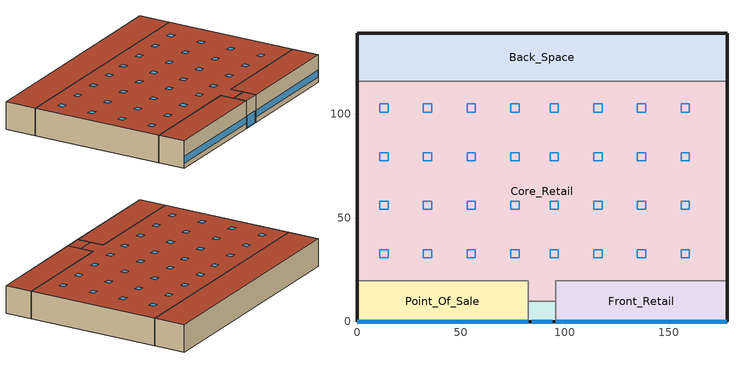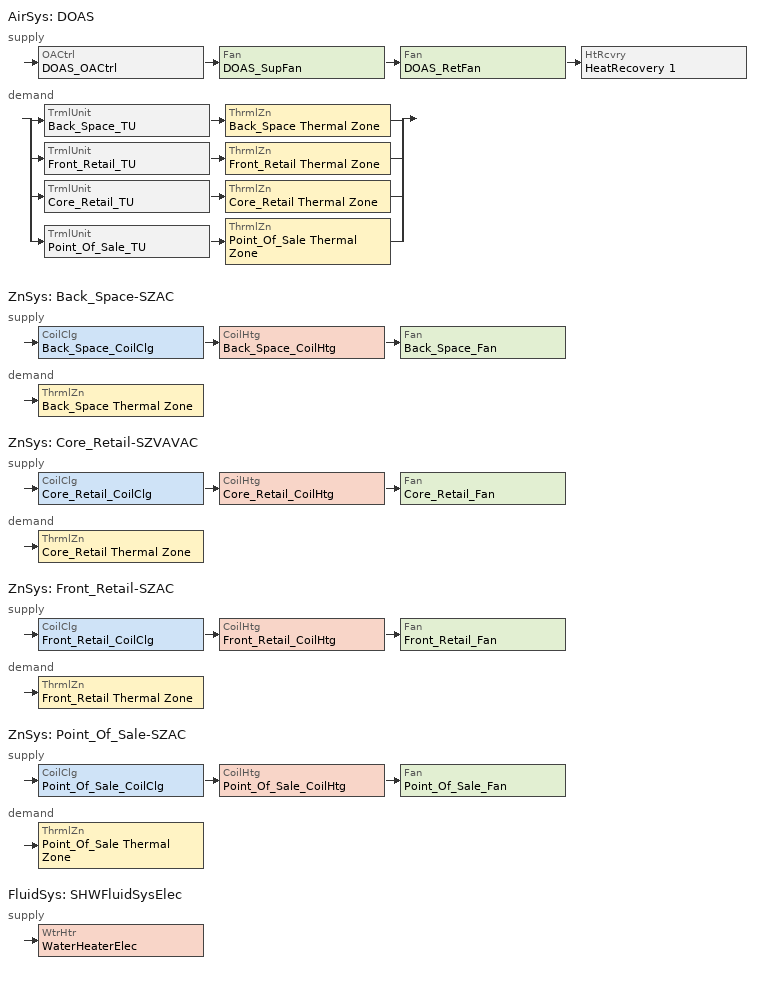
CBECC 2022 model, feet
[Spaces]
Back_Space
 floor ground (Base_CZ12-SlabOnOrBelowGradeF073): 178.05,138.68 178.05,115.72 0,115.72 0,138.68 z0
 wall outside (Base_CZ12-NonresMetalFrameWallU055): 178.05,115.72 178.05,138.68 0,138.68 0,115.72 z0:20
 wall to Core_Retail (NACM_Interior Wall): 0,115.72 178.05,115.72 z0:20
 roof outside (Base_CZ12-FlatNonresWoodFramingAndOtherRoofU034): 178.05,115.72 178.05,138.68 0,138.68 0,115.72 z20
Core_Retail
 floor ground (Base_CZ12-SlabOnOrBelowGradeF073): 178.05,115.72 178.05,19.68 95.59,19.68 95.59,9.84 82.46,9.84 82.46,19.68 0,19.68 0,115.72 z0
 wall outside (Base_CZ12-NonresMetalFrameWallU055): 178.05,19.68 178.05,115.72 / 0,115.72 0,19.68 z0:20
 wall to Front_Retail (NACM_Interior Wall): 95.59,9.84 95.59,19.68 178.05,19.68 z0:20
 wall to Point_Of_Sale (NACM_Interior Wall): 0,19.68 82.46,19.68 82.46,9.84 z0:20
 wall to Front_Entry (Base_WoodFrameWallU099): 82.46,9.84 95.59,9.84 z0:20
 roof outside (Base_CZ12-FlatNonresWoodFramingAndOtherRoofU034): 95.59,9.84 95.59,19.68 178.05,19.68 178.05,115.72 0,115.72 0,19.68 82.46,19.68 82.46,9.84 z20
 skylight (Base_AllCZ_Skylt-Gl-CurbMntU58): 15,30.68 15,34.69 11,34.69 11,30.68 z20; 36,30.68 36,34.69 32,34.69 32,30.68 z20; 57,30.68 57,34.69 53,34.69 53,30.68 z20; 78.03,30.68 78.03,34.69 74.03,34.69 74.03,30.68 z20; 96.93,30.68 96.93,34.69 92.93,34.69 92.93,30.68 z20; 15,54.02 15,58.02 11,58.02 11,54.02 z20; 36,54.02 36,58.02 32,58.02 32,54.02 z20; 57,54.02 57,58.02 53,58.02 53,54.02 z20; 78.03,54.02 78.03,58.02 74.03,58.02 74.03,54.02 z20; 96.93,54.02 96.93,58.02 92.93,58.02 92.93,54.02 z20; 15,77.35 15,81.35 11,81.35 11,77.35 z20; 36,77.35 36,81.35 32,81.35 32,77.35 z20; 57,77.35 57,81.35 53,81.35 53,77.35 z20; 78.03,77.35 78.03,81.35 74.03,81.35 74.03,77.35 z20; 96.93,77.35 96.93,81.35 92.93,81.35 92.93,77.35 z20; 15,100.72 15,104.72 11,104.72 11,100.72 z20; 36,100.72 36,104.72 32,104.72 32,100.72 z20; 57,100.72 57,104.72 53,104.72 53,100.72 z20; 78.03,100.72 78.03,104.72 74.03,104.72 74.03,100.72 z20; 96.93,100.72 96.93,104.72 92.93,104.72 92.93,100.72 z20; 117.93,77.35 117.93,81.35 113.93,81.35 113.93,77.35 z20; 159.93,100.72 159.93,104.72 155.93,104.72 155.93,100.72 z20; 159.93,54.02 159.93,58.02 155.93,58.02 155.93,54.02 z20; 159.93,30.68 159.93,34.69 155.93,34.69 155.93,30.68 z20; 117.93,100.72 117.93,104.72 113.93,104.72 113.93,100.72 z20; 117.93,54.02 117.93,58.02 113.93,58.02 113.93,54.02 z20; 117.93,30.68 117.93,34.69 113.93,34.69 113.93,30.68 z20; 138.93,77.35 138.93,81.35 134.93,81.35 134.93,77.35 z20; 138.93,100.72 138.93,104.72 134.93,104.72 134.93,100.72 z20; 138.93,54.02 138.93,58.02 134.93,58.02 134.93,54.02 z20; 138.93,30.68 138.93,34.69 134.93,34.69 134.93,30.68 z20; 159.93,77.35 159.93,81.35 155.93,81.35 155.93,77.35 z20
Front_Retail
 floor ground (Base_CZ12-SlabOnOrBelowGradeF073): 178.05,19.68 178.05,0 95.59,0 95.59,19.68 z0
 wall outside (Base_CZ12-NonresMetalFrameWallU055): 95.59,0 178.05,0 178.05,19.68 z0:20
 wall to Front_Entry (Base_WoodFrameWallU099): 95.59,9.84 95.59,0 z0:20
 window (Base_AllCZ_FixedWindowU34): 95.75,0 177.89,0 z3.74:8.73
 roof outside (Base_CZ12-FlatNonresWoodFramingAndOtherRoofU034): 178.05,0 178.05,19.68 95.59,19.68 95.59,0 z20
Point_Of_Sale
 floor ground (Base_CZ12-SlabOnOrBelowGradeF073): 82.46,19.68 82.46,0 0,0 0,19.68 z0
 wall outside (Base_CZ12-NonresMetalFrameWallU055): 0,19.68 0,0 82.46,0 z0:20
 wall to Front_Entry (Base_WoodFrameWallU099): 82.46,0 82.46,9.84 z0:20
 window (Base_AllCZ_FixedWindowU34): 0.16,0 82.3,0 z3.74:8.73
 roof outside (Base_CZ12-FlatNonresWoodFramingAndOtherRoofU034): 82.46,0 82.46,19.68 0,19.68 0,0 z20
Front_Entry
 floor ground (Base_CZ12-SlabOnOrBelowGradeF073): 95.59,9.84 95.59,0 82.46,0 82.46,9.84 z0
 wall outside (Base_CZ12-MetalFrameWallUnconditioned): 82.46,0 95.59,0 z0:20
 window (Base_AllCZ_FixedWindowU34): 84.1,0 93.95,0 z0.16:8.73
 roof outside (Base_CZ12-FlatNonresWoodFramingAndOtherRoofUnconditioned): 95.59,0 95.59,9.84 82.46,9.84 82.46,0 z20
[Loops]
AirSys 'DOAS'
 supply: OACtrl 'DOAS_OACtrl' > Fan 'DOAS_SupFan' > Fan 'DOAS_RetFan' > HtRcvry 'HeatRecovery 1'
 demand: split
  | TrmlUnit 'Back_Space_TU' > ThrmlZn 'Back_Space Thermal Zone'
  | TrmlUnit 'Front_Retail_TU' > ThrmlZn 'Front_Retail Thermal Zone'
  | TrmlUnit 'Core_Retail_TU' > ThrmlZn 'Core_Retail Thermal Zone'
  | TrmlUnit 'Point_Of_Sale_TU' > ThrmlZn 'Point_Of_Sale Thermal Zone'
ZnSys 'Back_Space-SZAC'
 supply: CoilClg 'Back_Space_CoilClg' > CoilHtg 'Back_Space_CoilHtg' > Fan 'Back_Space_Fan'
 demand: ThrmlZn 'Back_Space Thermal Zone'
ZnSys 'Core_Retail-SZVAVAC'
 supply: CoilClg 'Core_Retail_CoilClg' > CoilHtg 'Core_Retail_CoilHtg' > Fan 'Core_Retail_Fan'
 demand: ThrmlZn 'Core_Retail Thermal Zone'
ZnSys 'Front_Retail-SZAC'
 supply: CoilClg 'Front_Retail_CoilClg' > CoilHtg 'Front_Retail_CoilHtg' > Fan 'Front_Retail_Fan'
 demand: ThrmlZn 'Front_Retail Thermal Zone'
ZnSys 'Point_Of_Sale-SZAC'
 supply: CoilClg 'Point_Of_Sale_CoilClg' > CoilHtg 'Point_Of_Sale_CoilHtg' > Fan 'Point_Of_Sale_Fan'
 demand: ThrmlZn 'Point_Of_Sale Thermal Zone'
FluidSys 'SHWFluidSysElec'
 supply: WtrHtr 'WaterHeaterElec'
[Proj]
050012-RetlMed-CECStd22: ZipCode=95814; ProjRemarks=This model is a copy of the CECStd model but uses only natural gas for space heating. -AC models represent removing switching heat pump coils to furnace coils -MinCompGas models represent measures needed to comply such as utilizing DOAS with heat recovery or other measures System capacities are not based on loads but instead use AutoHardSize rules (CFM/ft2 and CFM/ton); AutoHardSizeAirFlowPerSqFt=0.5; IsStdModel=0; AirBarrier=Air barrier - not verified
[Bldg]
Retail Standalone: TotStoryCnt=1; AboveGrdStoryCnt=1
[ConsAssm]
Base_CZ12-SlabOnOrBelowGradeF073: CompatibleSurfType=UndergroundFloor; SlabType=UnheatedSlabOnGrade; MatRef[1]=Concrete - 140 lb/ft3 - 6 in.
Base_CZ12-NonresMetalFrameWallU055: CompatibleSurfType=ExteriorWall; MatRef[1]=Stucco - 7/8 in.; MatRef[2]=Compliance Insulation R14.60; MatRef[3]=Compliance Insulation R1.41; MatRef[4]=Compliance Insulation R0.02; MatRef[5]=Compliance Insulation R0.02; MatRef[6]=Air - Metal Wall Framing - 16 or 24 in. OC; MatRef[7]=Gypsum Board - 1/2 in.
Base_CZ12-MetalFrameWallUnconditioned: CompatibleSurfType=ExteriorWall; MatRef[1]=Stucco - 7/8 in.
NACM_Interior Wall: CompatibleSurfType=InteriorWall; MatRef[1]=Gypsum Board - 5/8 in.; MatRef[2]=Air - Metal Wall Framing - 16 or 24 in. OC; MatRef[3]=Gypsum Board - 5/8 in.
Base_WoodFrameWallU099: CompatibleSurfType=InteriorWall; MatRef[1]=Gypsum Board - 1/2 in.; MatRef[2]=Wd Frm R11.25; MatRef[3]=Gypsum Board - 1/2 in.
Base_CZ12-FlatNonresWoodFramingAndOtherRoofU034: CompatibleSurfType=Roof; MatRef[1]=Metal Standing Seam - 1/16 in.; MatRef[2]=Compliance Insulation R28.63; CRRCInitialRefl=0.63; CRRCAgedRefl=0.63; CRRCInitialEmit=0.75; CRRCAgedEmit=0.75; CRRCProdID=XXXX-XXXX
Base_CZ12-FlatNonresWoodFramingAndOtherRoofUnconditioned: CompatibleSurfType=Roof; MatRef[1]=Metal Standing Seam - 1/16 in.; CRRCInitialRefl=0.63; CRRCAgedRefl=0.63; CRRCInitialEmit=0.75; CRRCAgedEmit=0.75; CRRCProdID=XXXX-XXXX
[Mat]
Concrete - 140 lb/ft3 - 6 in.: CodeCat=Concrete; CodeItem=Concrete - 140 lb/ft3 - 6 in.
Stucco - 7/8 in.: CodeCat=Plastering Materials; CodeItem=Stucco - 7/8 in.
Air - Metal Wall Framing - 16 or 24 in. OC: CodeCat=Air; CodeItem=Air - Metal Wall Framing - 16 or 24 in. OC
Gypsum Board - 1/2 in.: CodeCat=Bldg Board and Siding; CodeItem=Gypsum Board - 1/2 in.
Gypsum Board - 5/8 in.: CodeCat=Bldg Board and Siding; CodeItem=Gypsum Board - 5/8 in.
Metal Standing Seam - 1/16 in.: CodeCat=Roofing; CodeItem=Metal Standing Seam - 1/16 in.
Compliance Insulation R28.63: CodeCat=Insulation Board; CodeItem=Compliance Insulation R28.63
Wd Frm R11.25: CodeCat=Composite; FrmMat=Wood; FrmConfig=Wall16inOC; FrmDepth=3_5In; CavityIns=11.25
Compliance Insulation R14.60: CodeCat=Insulation Board; CodeItem=Compliance Insulation R14.60
Compliance Insulation R1.41: CodeCat=Insulation Board; CodeItem=Compliance Insulation R1.41
Compliance Insulation R0.02: CodeCat=Insulation Board; CodeItem=Compliance Insulation R0.02
[FenCons] FenProdType=FixedWindow; AssmContext=Manufactured; CertificationMthd=NFRCRated
Name | FenType | SkyltGlz | SkyltCurb | SHGC | UFactor | VT | GlzTint
Base_AllCZ_Skylt-Gl-CurbMntU58 | Skylight | Glass | CurbMounted | 0.25 | 0.58 | 0.49
Base_AllCZ_FixedWindowU34 | VerticalFenestration |  |  | 0.22 | 0.34 | 0.42 | TintedGlazing
[Story]
Building Story 1
[Spc] Story=Building Story 1; SHWFluidSegRef=SHWSupplyElec; OccSensorCtrl=1
Name | ThrmlZnRef | Vol | SpcFuncDefaultsRef | CondgType | Skylit100PctControlled
Back_Space | Back_Space Thermal Zone | 81782 | Retail Back_Space
Core_Retail | Core_Retail Thermal Zone | 344549 | Retail Sales
Front_Entry | Front_Entry Thermal Zone | 2583.34 | Retail Main Entry | Unconditioned | 0
Front_Retail | Front_Retail Thermal Zone | 32466.1 | Retail Sales
Point_Of_Sale | Point_Of_Sale Thermal Zone | 32466.1 | Retail Sales
[ThrmlZn]
Name | PriAirCondgSysRef[1] | VentSysRef | VentCtrlMthd | Type
Back_Space Thermal Zone | Back_Space-SZAC | DOAS
Core_Retail Thermal Zone | Core_Retail-SZVAVAC | DOAS | CO2Sensors
Front_Entry Thermal Zone |  |  |  | Unconditioned
Front_Retail Thermal Zone | Front_Retail-SZAC | DOAS | CO2Sensors
Point_Of_Sale Thermal Zone | Point_Of_Sale-SZAC | DOAS | CO2Sensors
[AirSys]
DOAS: Type=DOASVAV; ClgCtrl=NoSATControl
[AirSeg] Sys=DOAS
Name | Type
DOAS_AirSeg-Supply | Supply
DOAS_AirSeg-Relief
[Fan]
Name | Sys | CtrlMthd | PwrIdx
DOAS_SupFan | DOAS | VariableSpeedDrive | 0.65
DOAS_RetFan | DOAS | VariableSpeedDrive | 0.35
Back_Space_Fan | Back_Space-SZAC |  | 0.75
Core_Retail_Fan | Core_Retail-SZVAVAC |  | 0.75
Front_Retail_Fan | Front_Retail-SZAC |  | 0.75
Point_Of_Sale_Fan | Point_Of_Sale-SZAC |  | 0.75
[TrmlUnit] Sys=DOAS
Name | Type | ZnServedRef
Back_Space_TU | Uncontrolled | Back_Space Thermal Zone
Front_Retail_TU | VAVNoReheatBox | Front_Retail Thermal Zone
Core_Retail_TU | VAVNoReheatBox | Core_Retail Thermal Zone
Point_Of_Sale_TU | VAVNoReheatBox | Point_Of_Sale Thermal Zone
[OACtrl]
DOAS_OACtrl: Sys=DOAS
[HtRcvry]
HeatRecovery 1: Sys=DOAS; TempCtrl=Fixed; FixedSupTemp=60
[ZnSys] Type=SZAC
Back_Space-SZAC: 
Core_Retail-SZVAVAC: Cnt=4
Front_Retail-SZAC; Point_Of_Sale-SZAC: AirFlowPerSqFt=0.75
[CoilClg] Type=DirectExpansion
Name | Sys
Back_Space_CoilClg | Back_Space-SZAC
Core_Retail_CoilClg | Core_Retail-SZVAVAC
Front_Retail_CoilClg | Front_Retail-SZAC
Point_Of_Sale_CoilClg | Point_Of_Sale-SZAC
[CoilHtg] Type=Furnace
Name | Sys
Back_Space_CoilHtg | Back_Space-SZAC
Core_Retail_CoilHtg | Core_Retail-SZVAVAC
Front_Retail_CoilHtg | Front_Retail-SZAC
Point_Of_Sale_CoilHtg | Point_Of_Sale-SZAC
[FluidSys]
SHWFluidSysElec: Type=ServiceHotWater
[FluidSeg] Sys=SHWFluidSysElec
Name | Type | Src
SHWSupplyElec | PrimarySupply
SHWMakeupElec | MakeupFluid | MunicipalWater
[WtrHtr]
WaterHeaterElec: Sys=SHWFluidSysElec; FluidSegOutRef=SHWSupplyElec; FluidSegMakeupRef=SHWMakeupElec; StorCap=30; UEF=0.94; RE=0.99; FuelSrc=Electricity; InpPwr=8.74435
[SpcFuncDefaults]
Name | SpcFunc | IntLPDNonReg
Retail Sales | Retail Sales Area (Retail Merchandise Sales) | 0.35
Retail Back_Space | Storage, Commercial/Industrial (Warehouse)
Retail Main Entry | Lobby, Main Entry
[PVArray]
T24 PVArray: DCSysSize=61.3786
[Batt]
T24 Batt: MaxCap=66.3579; Ctrl=Time of Use; MaxChrgPwr=15.9045; MaxDschrgPwr=15.9045
